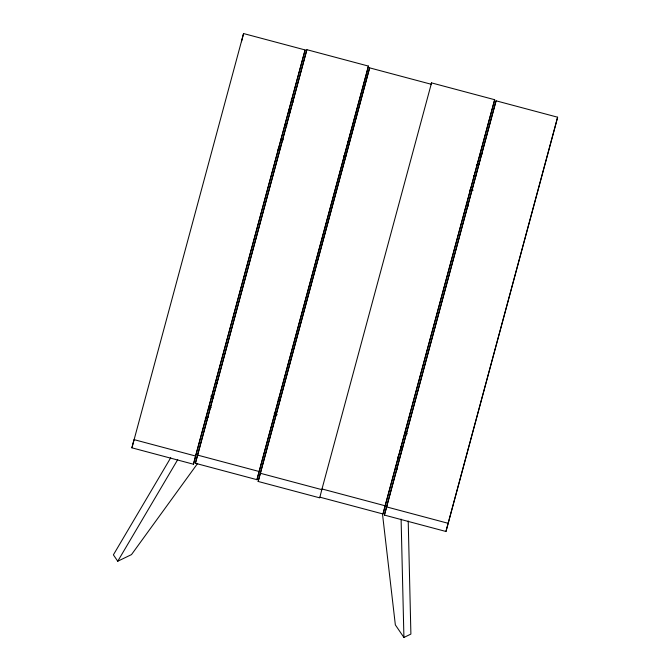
<?xml version="1.0" encoding="UTF-8"?>
<svg xmlns="http://www.w3.org/2000/svg" width="671" height="671" viewBox="0 0 671 671"><rect width="100%" height="100%" fill="white"/><g stroke="black" fill="none" stroke-linecap="round" stroke-linejoin="round"><path stroke-width="1.01" d="M131.91 447.825L134.015 439.622L195.563 456.02L193.458 464.223L131.91 447.825L243.565 33.55L305.112 49.948L193.458 464.223M241.459 41.753L243.565 33.55M195.395 463.284L306.873 49.688L368.421 66.085L366.307 74.288L256.943 479.681L195.395 463.284L306.873 49.688M256.943 479.681L368.421 66.085M319.882 497.177L383.007 513.986L385.12 505.783L321.996 488.966L319.706 497.848L258.159 481.459L369.629 67.855L431.176 84.252M369.629 67.855L258.159 481.459M431.076 84.722L431.545 82.894L494.67 99.711L383.007 513.986M384.408 515.085L496.062 100.809L557.609 117.207L555.504 125.41L445.955 531.482L384.408 515.085L496.062 100.809M445.955 531.482L557.609 117.207M195.563 456.02L305.112 49.948M431.545 82.894L321.812 489.645L260.264 473.248M385.12 505.783L494.67 99.711M170.719 457.748L113.391 554.842L117.744 561.224L131.491 554.607L197.66 463.393M117.744 561.224L177.723 459.635M277.903 149.188L280.721 147.821M479.497 155.211L482.323 153.852M476.309 165.225L479.136 163.858M208.455 408.698L211.281 407.339M205.267 418.704L208.094 417.345M382.445 513.625L395.345 624.894L403.917 637.45L410.895 634.087L408.211 521.006M284.865 125.259L286.886 125.796M347.528 141.95L349.549 142.487M473.86 175.601L475.882 176.137M281.149 139.031L283.17 139.568M343.812 155.722L345.833 156.259M470.145 189.373L473.172 190.178M280.939 139.836L282.961 140.373M343.602 156.528L345.624 157.064M469.935 190.178L471.956 190.723M215.425 382.646L217.446 383.183M278.088 399.337L280.109 399.874M404.42 432.988L407.456 433.802M210.702 396.15L213.73 396.964M274.372 413.11L276.393 413.655M400.704 446.769L402.726 447.305M211.499 397.232L213.521 397.769M274.162 413.923L277.198 414.728M400.495 447.574L402.516 448.111M197.5 455.081L259.048 471.478M386.513 506.882L448.06 523.279M466.798 204.051L467.989 205.737M466.37 203.682L468.165 206.215M291.231 99.845L293.001 102.428M288.958 110.094L290.132 111.814M397.601 456.968L399.371 459.551M395.328 467.217L397.089 469.809M401.099 519.136L403.917 637.45"/></g></svg>
